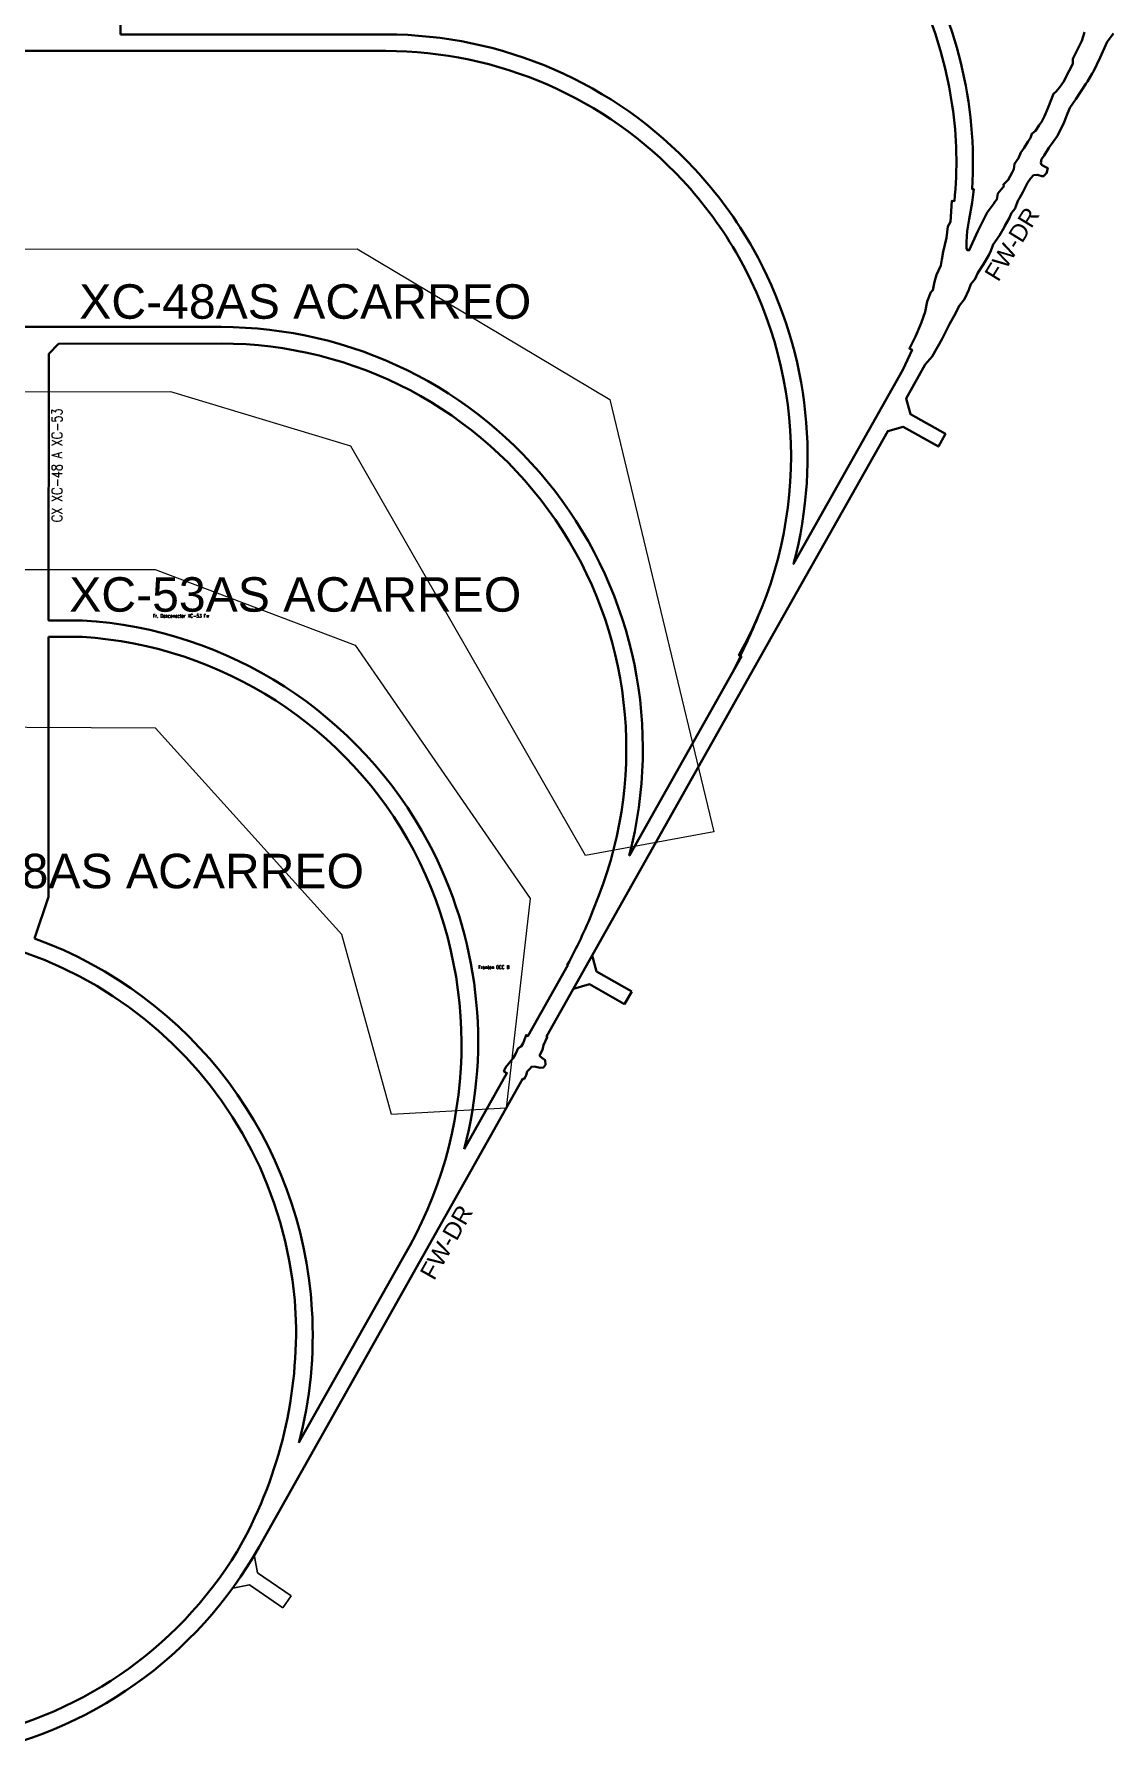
# Model space of a CAD drawing. Header units: millimetres. Extents: x -28 to 1943, y -5245 to 2752.
# Drawn here: x 1549.3 to 1862.5, y -3127.4 to -2628 of the extents above; entities that cross this region are included whole.
import ezdxf

# ---------------------------------------------------------------- set-up
doc = ezdxf.new("R2010")
doc.units = ezdxf.units.MM
doc.layers.add('231', color=1, linetype='Continuous', lineweight=18, transparency=0.5)
doc.layers.add('232', color=1, linetype='Continuous', lineweight=18, transparency=0.5)
doc.styles.add('ARIAL', font='arial.ttf')
doc.styles.add('ROMANS', font='romans.shx', dxfattribs={"width": 0.8})

msp = doc.modelspace()

# ---------------------------------------------------------------- linework, layer by layer
at = {"color": 7, "lineweight": 35}
for p, q in [((1574.34, -2582.335), (1574.34, -2627.984)), ((1553.462, -2802.782), (1563.161, -2802.782))]:
    msp.add_line(p, q, dxfattribs=at)
at = {"color": 7}
for p, q in [((1853.288, -2629.852), (1850.722, -2635.04)), ((1854.048, -2627.374), (1853.288, -2629.852)), ((1850.668, -2636.523), (1849.649, -2638.58)), ((1850.722, -2635.04), (1850.668, -2636.523)), ((1849.649, -2638.58), (1848.01, -2641.781)), ((1845.068, -2645.205), (1843.554, -2649.14)), ((1845.877, -2644.535), (1845.068, -2645.205)), ((1846.787, -2643.351), (1845.877, -2644.535)), ((1848.01, -2641.781), (1846.787, -2643.351)), ((1843.554, -2649.14), (1842.493, -2651.682)), ((1839.879, -2655.983), (1838.819, -2656.844)), ((1840.898, -2654.353), (1839.879, -2655.983)), ((1841.687, -2653.207), (1840.898, -2654.353)), ((1842.493, -2651.682), (1841.687, -2653.207)), ((1837.613, -2659.149), (1835.632, -2662.228)), ((1838.366, -2658.032), (1837.613, -2659.149)), ((1838.819, -2656.844), (1838.366, -2658.032)), ((1833.752, -2665.564), (1833.585, -2667.045)), ((1834.952, -2663.872), (1833.752, -2665.564)), ((1835.632, -2662.228), (1834.952, -2663.872)), ((1833.585, -2667.045), (1833.12, -2668.074)), ((1821.505, -2676.754), (1821.985, -2672.912)), ((1828.95, -2674.091), (1828.592, -2675.896)), ((1830.405, -2672.405), (1828.95, -2674.091)), ((1820.005, -2685.029), (1820.59, -2681.574)), ((1820.59, -2681.574), (1821.505, -2676.754)), ((1825.038, -2681.183), (1823.117, -2685.098)), ((1825.828, -2679.674), (1825.038, -2681.183)), ((1827.892, -2676.928), (1825.828, -2679.674)), ((1819.8, -2688.183), (1820.005, -2685.029)), ((1823.117, -2685.098), (1820.615, -2690.585)), ((1827.564, -2688.946), (1829.411, -2686.336)), ((1819.812, -2689.999), (1819.8, -2688.183)), ((1820.138, -2690.672), (1819.812, -2689.999)), ((1820.615, -2690.585), (1820.138, -2690.672)), ((1826.351, -2692.03), (1826.892, -2690.744)), ((1826.892, -2690.744), (1827.564, -2688.946)), ((1823.147, -2697.118), (1824.742, -2694.593)), ((1824.742, -2694.593), (1826.351, -2692.03)), ((1820.461, -2702.121), (1821.116, -2700.447)), ((1821.116, -2700.447), (1822.307, -2698.904)), ((1822.307, -2698.904), (1823.147, -2697.118)), ((1817.81, -2706.669), (1819.208, -2704.78)), ((1819.208, -2704.78), (1820.461, -2702.121)), ((1814.967, -2711.843), (1816.207, -2709.652)), ((1816.207, -2709.652), (1817.81, -2706.669)), ((1809.858, -2721.42), (1812.813, -2716.279)), ((1812.813, -2716.279), (1814.967, -2711.843))]:
    msp.add_line(p, q, dxfattribs=at)
for p, q in [((1831.961, -2670.147), (1830.554, -2671.505)), ((1833.12, -2668.074), (1831.961, -2670.147))]:
    msp.add_line(p, q)
at = {"color": 3}
msp.add_line((1759.136, -2797.577), (1760.937, -2792.937), dxfattribs=at)
at = {"color": 3, "lineweight": 35}
for p, q in [((1711.176, -2895.25), (1712.476, -2899.9)), ((1712.476, -2899.9), (1722.659, -2905.633)), ((1710.416, -2903.56), (1705.765, -2904.86)), ((1720.598, -2909.293), (1710.416, -2903.56)), ((1722.659, -2905.633), (1720.598, -2909.293))]:
    msp.add_line(p, q, dxfattribs=at)
at = {"linetype": 'Continuous'}
for p, q in [((1613.191, -3069.547), (1614.108, -3074.37)), ((1614.108, -3074.37), (1623.827, -3080.983)), ((1611.746, -3077.843), (1606.923, -3078.76)), ((1621.465, -3084.455), (1611.746, -3077.843)), ((1623.827, -3080.983), (1621.465, -3084.455))]:
    msp.add_line(p, q, dxfattribs=at)
at = {"color": 7, "lineweight": 35}
for points in [[(1699.254, -2547.782, -0.3729132), (1815.698, -2648.565, -0.0616838), (1816.326, -2676.323), (1815.618, -2676.233), (1815.145, -2682.368), (1814.372, -2683.676), (1814.055, -2687.005), (1813.074, -2691.065), (1812.674, -2693.27), (1812.338, -2695.069), (1811.128, -2697.701), (1810.564, -2699.766), (1810.064, -2702.151), (1809.493, -2702.766), (1808.394, -2705.502), (1807.807, -2708.509), (1806.646, -2711.759), (1804.981, -2715.646), (1803.275, -2719.114), (1804.012, -2719.448), (1801.355, -2725.304), (1769.658, -2781.598, 0.1953127), (1757.906, -2690.234)], [(1699.254, -2547.782, -0.3729132), (1815.698, -2648.565, -0.0616838), (1816.326, -2676.323), (1815.618, -2676.233), (1815.145, -2682.368), (1814.372, -2683.676), (1814.055, -2687.005), (1813.074, -2691.065), (1812.674, -2693.27), (1812.338, -2695.069), (1811.128, -2697.701), (1810.564, -2699.766), (1810.064, -2702.151), (1809.493, -2702.766), (1808.394, -2705.502), (1807.807, -2708.509), (1806.646, -2711.759), (1804.981, -2715.646), (1803.275, -2719.114), (1804.012, -2719.448), (1801.355, -2725.304), (1769.658, -2781.598, 0.1953127), (1757.906, -2690.234)], [(1804.103, -2602.145, -0.1522222), (1821.477, -2672.881), (1821.985, -2672.912), (1821.505, -2676.754), (1820.59, -2681.574), (1820.005, -2685.029), (1819.8, -2688.183), (1819.812, -2689.999), (1820.138, -2690.672), (1820.615, -2690.585), (1823.117, -2685.098), (1825.038, -2681.183), (1825.828, -2679.674), (1827.892, -2676.928), (1827.999, -2676.647), (1828.592, -2675.896), (1828.95, -2674.091), (1830.405, -2672.405), (1830.655, -2672.074), (1830.554, -2671.505), (1831.961, -2670.147), (1833.12, -2668.074), (1833.585, -2667.045), (1833.752, -2665.564), (1834.952, -2663.872), (1835.632, -2662.228), (1836.524, -2660.892), (1837.613, -2659.149), (1838.366, -2658.032), (1838.819, -2656.844), (1839.879, -2655.983), (1840.898, -2654.353), (1841.687, -2653.207), (1842.493, -2651.682), (1843.554, -2649.14), (1845.068, -2645.205), (1845.877, -2644.535), (1846.787, -2643.351), (1848.01, -2641.781), (1849.649, -2638.58), (1850.668, -2636.523), (1850.722, -2635.04), (1853.288, -2629.852), (1854.048, -2627.374)], [(1804.103, -2602.145, -0.1522222), (1821.477, -2672.881), (1821.985, -2672.912), (1821.505, -2676.754), (1820.59, -2681.574), (1820.005, -2685.029), (1819.8, -2688.183), (1819.812, -2689.999), (1820.138, -2690.672), (1820.615, -2690.585), (1823.117, -2685.098), (1825.038, -2681.183), (1825.828, -2679.674), (1827.892, -2676.928), (1827.999, -2676.647), (1828.592, -2675.896), (1828.95, -2674.091), (1830.405, -2672.405), (1830.655, -2672.074), (1830.554, -2671.505), (1831.961, -2670.147), (1833.12, -2668.074), (1833.585, -2667.045), (1833.752, -2665.564), (1834.952, -2663.872), (1835.632, -2662.228), (1836.524, -2660.892), (1837.613, -2659.149), (1838.366, -2658.032), (1838.819, -2656.844), (1839.879, -2655.983), (1840.898, -2654.353), (1841.687, -2653.207), (1842.493, -2651.682), (1843.554, -2649.14), (1845.068, -2645.205), (1845.877, -2644.535), (1846.787, -2643.351), (1848.01, -2641.781), (1849.649, -2638.58), (1850.668, -2636.523), (1850.722, -2635.04), (1853.288, -2629.852), (1854.048, -2627.374)], [(1574.34, -2627.984), (1651.309, -2627.984, -0.2081723), (1740.881, -2666.97)], [(1574.34, -2627.984), (1651.309, -2627.984, -0.2081723), (1740.881, -2666.97)], [(1737.368, -2670.241, 0.2081723), (1651.309, -2632.784), (1260.691, -2632.782), (1250.153, -2696.66), (1256.171, -2697.653), (1255.487, -2701.797), (1249.469, -2700.804), (1247.48, -2712.863), (1603.508, -2712.865, -0.4910932), (1721.939, -2866.167), (1722.018, -2866.211)], [(1737.368, -2670.241, 0.2081723), (1651.309, -2632.784), (1260.691, -2632.782), (1250.153, -2696.66), (1256.171, -2697.653), (1255.487, -2701.797), (1249.469, -2700.804), (1247.48, -2712.863), (1402.536, -2712.864)], [(1722.018, -2866.211), (1754.512, -2808.5), (1753.776, -2808.086, 0.2624299), (1753.725, -2692.593)], [(1722.018, -2866.211), (1754.512, -2808.5), (1753.776, -2808.086, 0.2624299), (1753.725, -2692.593)], [(1553.473, -2720.652), (1553.441, -2797.982), (1563.312, -2797.982, -0.2602322), (1663.687, -2862.513)], [(1553.473, -2720.652), (1553.441, -2797.982), (1563.312, -2797.982, -0.2602322), (1663.687, -2862.513)], [(1553.472, -2720.652), (1553.473, -2720.652), (1556.363, -2717.788), (1603.508, -2717.665, -0.5273046), (1713.136, -2877.818), (1711.327, -2882.477, -0.0291326), (1703.974, -2897.991), (1704.088, -2898.055), (1692.528, -2918.587), (1692.009, -2918.295), (1691.137, -2920.61), (1690.57, -2921.608), (1689.68, -2922.154), (1688.963, -2923.882), (1688.153, -2925.122), (1686.004, -2927.731), (1685.586, -2928.845), (1686.471, -2929.344), (1674.051, -2951.383)], [(1553.472, -2720.652), (1553.473, -2720.652), (1556.363, -2717.788), (1603.508, -2717.665, -0.5273046), (1713.136, -2877.818), (1711.327, -2882.477, -0.0291326), (1703.974, -2897.991), (1704.088, -2898.055), (1692.528, -2918.587), (1692.009, -2918.295), (1691.137, -2920.61), (1690.57, -2921.608), (1689.68, -2922.154), (1688.963, -2923.882), (1688.153, -2925.122), (1686.004, -2927.731), (1685.586, -2928.845), (1686.471, -2929.344), (1674.051, -2951.383)], [(1608.184, -3068.11, -0.2151388), (1528.254, -3122.578, -0.0486876)], [(1608.184, -3068.11, -0.2151388), (1528.254, -3122.578, -0.0486876)]]:
    msp.add_lwpolyline(points, format="xyb", dxfattribs=at)
at = {"color": 7, "linetype": 'Continuous', "lineweight": 35}
msp.add_lwpolyline([(1862.51, -2627.683), (1860.689, -2630.144), (1858.596, -2634.644), (1856.689, -2638.759), (1856.282, -2639.325), (1854.918, -2641.676), (1854.433, -2642.324), (1851.525, -2646.78), (1849.781, -2649.293), (1848.72, -2651.898), (1848.046, -2653.728), (1846.887, -2655.946), (1846.251, -2657.448), (1843.675, -2660.845), (1842.381, -2663.122), (1841.607, -2664.181), (1841.394, -2665.285), (1841.603, -2665.802), (1842.43, -2666.271), (1843.4, -2666.779), (1843.061, -2668.241), (1842.211, -2669.129), (1841.656, -2669.062), (1840.471, -2668.684), (1839.286, -2668.86), (1838.422, -2669.811), (1837.52, -2671.063), (1836.126, -2673.765), (1835.193, -2675.512), (1834.849, -2676.06), (1834.025, -2678.081), (1833.937, -2678.47), (1832.918, -2679.716), (1832.435, -2680.937), (1832.271, -2681.177), (1830.924, -2683.555), (1830.84, -2683.798), (1829.411, -2686.336), (1827.564, -2688.946), (1826.892, -2690.744), (1826.351, -2692.03), (1824.742, -2694.593), (1823.147, -2697.118), (1822.307, -2698.904), (1821.116, -2700.447), (1820.461, -2702.121), (1819.208, -2704.78), (1817.81, -2706.669), (1816.207, -2709.652), (1814.967, -2711.843), (1812.813, -2716.279), (1809.858, -2721.42), (1807.836, -2723.78), (1802.279, -2733.65), (1803.541, -2738.165), (1813.724, -2743.898), (1811.663, -2747.558), (1801.48, -2741.824), (1796.966, -2743.086), (1770.654, -2789.613), (1770.654, -2789.613), (1697.945, -2918.75), (1698.18, -2918.883), (1697.088, -2921.199), (1696.806, -2922.586), (1696.014, -2924.027), (1696.044, -2924.426), (1696.842, -2925.144), (1697.524, -2925.564), (1697.63, -2926.921), (1697.088, -2927.709), (1696.093, -2927.85), (1694.815, -2927.527), (1693.717, -2927.469), (1693.07, -2928.115), (1692.369, -2928.855), (1692.035, -2929.898), (1691.443, -2931.131), (1691.086, -2930.931), (1686.255, -2939.512), (1614.52, -3066.795, -0.2247371), (1529.033, -3127.314, -0.0486666)], format="xyb", dxfattribs=at)
msp.add_lwpolyline([(1862.51, -2627.683), (1860.689, -2630.144), (1858.596, -2634.644), (1856.689, -2638.759), (1856.282, -2639.325), (1854.918, -2641.676), (1854.433, -2642.324), (1851.525, -2646.78), (1849.781, -2649.293), (1848.72, -2651.898), (1848.046, -2653.728), (1846.887, -2655.946), (1846.251, -2657.448), (1843.675, -2660.845), (1842.381, -2663.122), (1841.607, -2664.181), (1841.394, -2665.285), (1841.603, -2665.802), (1842.43, -2666.271), (1843.4, -2666.779), (1843.061, -2668.241), (1842.211, -2669.129), (1841.656, -2669.062), (1840.471, -2668.684), (1839.286, -2668.86), (1838.422, -2669.811), (1837.52, -2671.063), (1836.126, -2673.765), (1835.193, -2675.512), (1834.849, -2676.06), (1834.025, -2678.081), (1833.937, -2678.47), (1832.918, -2679.716), (1832.435, -2680.937), (1832.271, -2681.177), (1830.924, -2683.555), (1830.84, -2683.798), (1829.411, -2686.336), (1827.564, -2688.946), (1826.892, -2690.744), (1826.351, -2692.03), (1824.742, -2694.593), (1823.147, -2697.118), (1822.307, -2698.904), (1821.116, -2700.447), (1820.461, -2702.121), (1819.208, -2704.78), (1817.81, -2706.669), (1816.207, -2709.652), (1814.967, -2711.843), (1812.813, -2716.279), (1809.858, -2721.42), (1807.836, -2723.78), (1802.279, -2733.65), (1803.541, -2738.165), (1813.724, -2743.898), (1811.663, -2747.558), (1801.48, -2741.824), (1796.966, -2743.086), (1770.654, -2789.613), (1770.654, -2789.613), (1697.945, -2918.75), (1698.18, -2918.883), (1697.088, -2921.199), (1696.806, -2922.586), (1696.014, -2924.027), (1696.044, -2924.426), (1696.842, -2925.144), (1697.524, -2925.564), (1697.63, -2926.921), (1697.088, -2927.709), (1696.093, -2927.85), (1694.815, -2927.527), (1693.717, -2927.469), (1693.07, -2928.115), (1692.369, -2928.855), (1692.035, -2929.898), (1691.443, -2931.131), (1691.086, -2930.931), (1686.255, -2939.512), (1614.52, -3066.795, -0.2247371), (1529.033, -3127.314, -0.0486666)], format="xyb", dxfattribs=at)
at = {"color": 7, "lineweight": 35}
for points in [[(1553.462, -2802.782), (1553.456, -2856.241)], [(1553.456, -2856.241), (1553.455, -2859.274)], [(1553.455, -2859.274), (1553.452, -2873.107)], [(1553.452, -2873.107), (1553.451, -2878.209), (1549.398, -2890.306)], [(1658.947, -2978.184), (1626.08, -3036.506)], [(1658.947, -2978.184), (1626.08, -3036.506)]]:
    msp.add_lwpolyline(points, dxfattribs=at)
at = {"const_width": 2}
msp.add_lwpolyline([(1612.211, -2814.493), (1612.211, -2814.493)], dxfattribs=at)
at = {"color": 7, "lineweight": 35}
for centre, radius, start, end in [((1651.305, -2750.384), 117.6, 29.4343, 42.96043), ((1651.305, -2750.384), 122.4, 29.43428, 42.96042), ((1555.704, -2920.145), 117.6, 28.0897, 86.3644), ((1552, -2921.001), 121.275, 329.32552, 27.62238), ((1555.704, -2920.145), 122.4, 345.21408, 28.0897), ((1507.703, -3005.383), 117.597, 2.06078, 89.99922), ((1507.702, -3005.385), 122.4, 3.50033, 70.08356), ((1497.021, -3004.172), 128.239, 330.09355, 1.34847), ((1507.702, -3005.385), 122.4, 345.20666, 3.50033)]:
    msp.add_arc(centre, radius, start, end, dxfattribs=at)
at = {"color": 3}
msp.add_arc((1615.788, -2739.153), 154.797, 331.46025, 337.85145, dxfattribs=at)
at = {"layer": '231'}
msp.add_lwpolyline([(937.817, -2866.935), (920.341, -2846.674), (933.459, -2821.153), (983.021, -2788.411), (1020.672, -2783.096), (1545.408, -2783.244), (1584.361, -2783.255), (1642.404, -2805.175), (1693.161, -2878.716), (1686.255, -2939.512), (1652.914, -2941.316), (1638.563, -2889.151), (1584.448, -2829.229), (987.725, -2826.186), (937.817, -2866.935)], dxfattribs=at)
at = {"layer": '232'}
msp.add_lwpolyline([(925.936, -2820.179), (914.24, -2784.305), (957.525, -2713.981), (1030.413, -2690.488), (1643.035, -2690.215), (1716.3, -2733.877), (1746.503, -2859.325), (1709.258, -2866.177), (1641.124, -2747.433), (1588.946, -2731.701), (1025.511, -2732.226), (970.708, -2764.984), (925.936, -2820.179)], dxfattribs=at)

# ---------------------------------------------------------------- texts
at = {"color": 7, "linetype": 'Continuous', "style": 'ARIAL'}
for rotation, p in [(58.33475, (1829.028, -2700.018)), (60.47094, (1665.318, -2989.769))]:
    msp.add_text('FW-DR', height=5, rotation=rotation, dxfattribs=at).set_placement(p)
at = {"color": 7, "style": 'ARIAL'}
for s, p in [('XC-48AS ACARREO', (1562.339, -2710.477)), ('XC-53AS ACARREO', (1559.437, -2795.471)), ('XC-58AS ACARREO', (1513.79, -2875.714))]:
    msp.add_text(s, height=10, dxfattribs=at).set_placement(p)
at = {"color": 254, "style": 'ROMANS', "width": 0.8}
msp.add_text('CX XC-48 A XC-53', height=3, rotation=90, dxfattribs=at).set_placement((1557.39, -2769.487))
at = {"color": 7, "char_height": 1, "attachment_point": 1, "style": 'ROMANS'}
for s, width, insert in [('Fr. Desconector XC-53 Fw', 17.0291, (1583.697, -2796.175)), ('Fronton OCC B', 10.38952, (1678.172, -2898.089))]:
    msp.add_mtext_dynamic_manual_height_columns(s, width=width, gutter_width=5, heights=[0], dxfattribs=dict(at, insert=insert))

doc.saveas('drawing.dxf')
